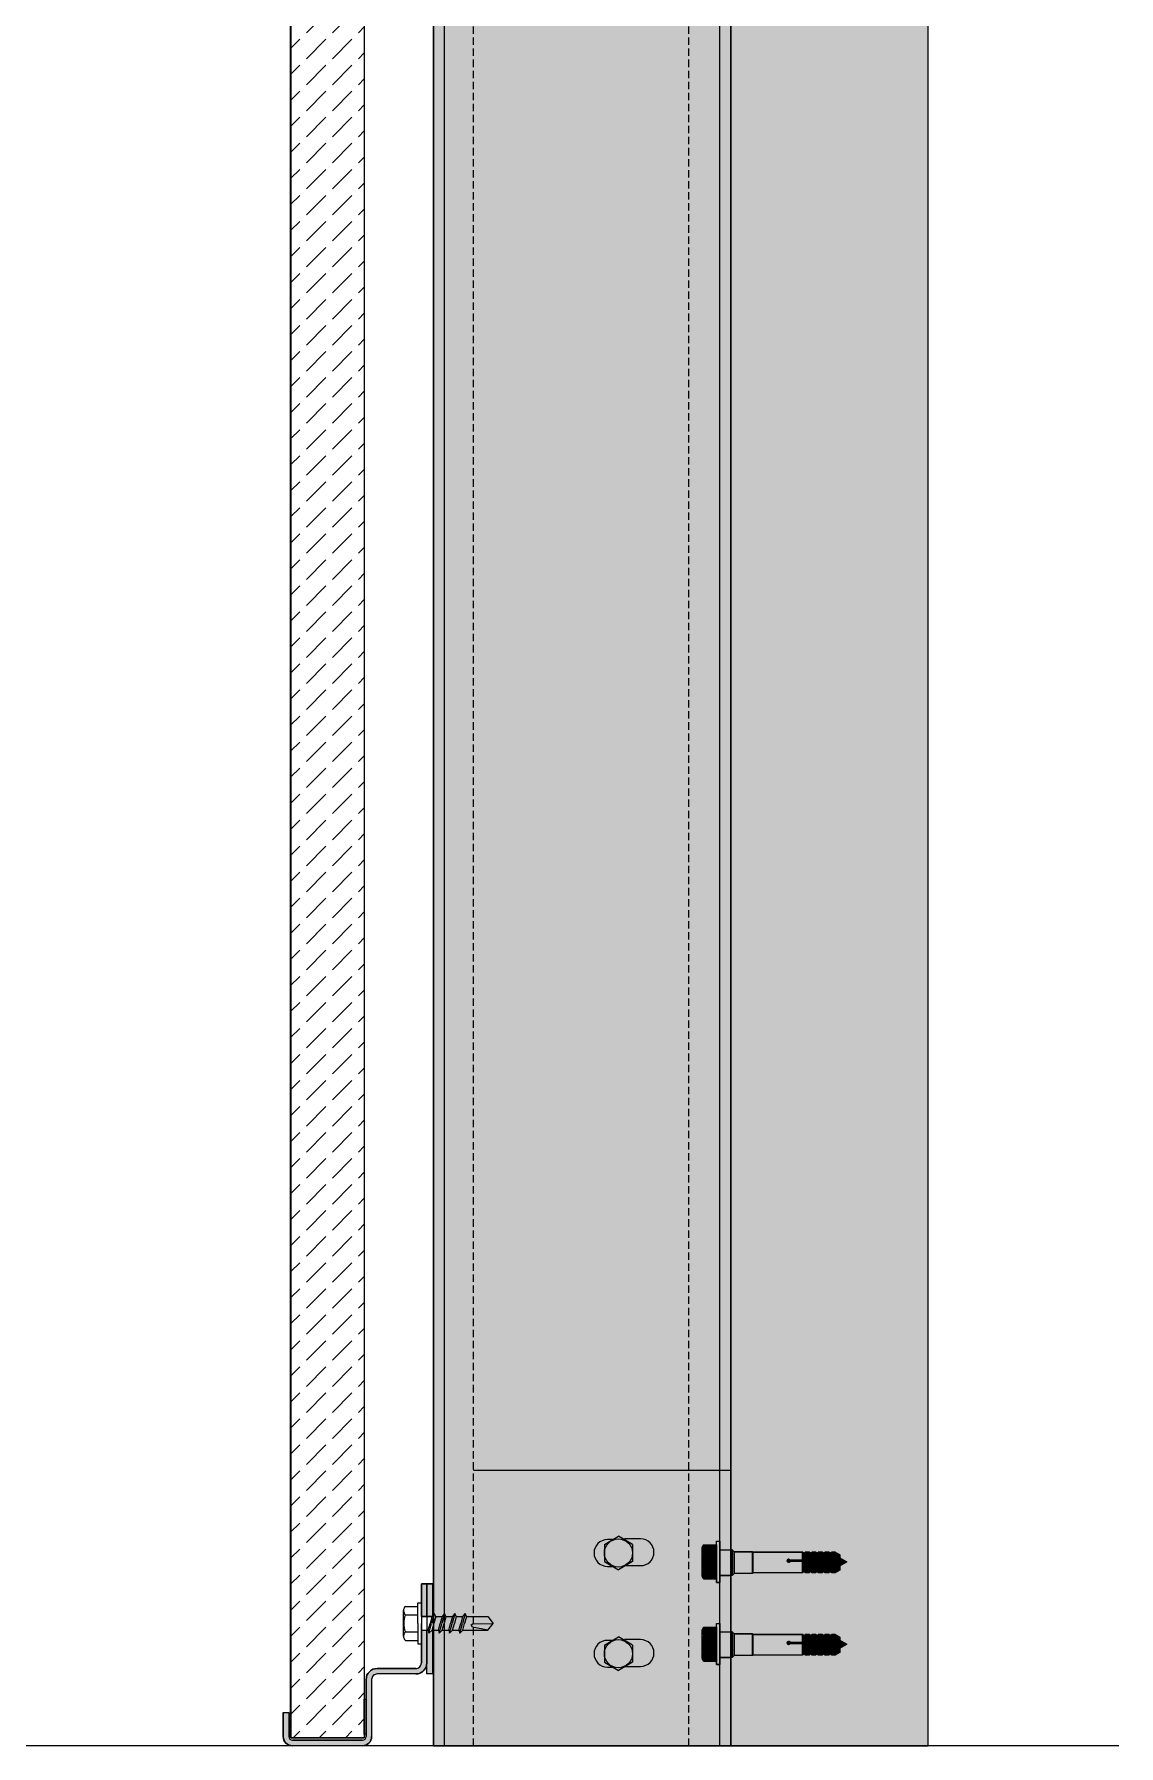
# Model space of a CAD drawing. Extents: x -106823 to -42801, y 48734 to 74234.
# Drawn here: x -78309 to -75363, y 54037 to 58686 of the extents above; entities that cross this region are included whole.
import ezdxf

# ---------------------------------------------------------------- set-up
doc = ezdxf.new("R2010")
doc.units = 0
doc.header["$MEASUREMENT"] = 0
doc.linetypes.add('Hidden Line', pattern=[30, 20, -10])
for name, color, linetype, lineweight, true_color in [('2D - Ogólne_Pen_No__2', 7, 'Continuous', 15, 0x7f7f7f), ('2D - Ogólne_Pen_No__82', 7, 'Continuous', 20, 0xaaaaaa), ('2D Drafting - General_Pen_No__102', 7, 'Continuous', 13, 0xcccccc), ('2D Drafting - General_Pen_No__141', 7, 'Continuous', 0, 0xe8e8e8), ('2D Drafting - General_Pen_No__2', 7, 'Continuous', 15, 0x7f7f7f), ('2D Drafting - General_Pen_No__81', 7, 'Continuous', 20, 0x6a6a6a)]:
    doc.layers.add(name, color=color, linetype=linetype, lineweight=lineweight, true_color=true_color)
doc.layers.add('2D Drafting - General_Pen_No__121', color=255, linetype='Continuous', lineweight=0)

msp = doc.modelspace()

# ---------------------------------------------------------------- hatches: boundary and pattern name
at = {"layer": '2D Drafting - General_Pen_No__102', "linetype": 'Continuous'}
for points in [[(-77257.31, 54387.84), (-77257.31, 54476.69), (-77242.31, 54476.69), (-77242.31, 54387.84)], [(-77242.31, 54387.84), (-77242.31, 54476.69), (-77227.31, 54476.69), (-77227.31, 54389.68), (-77228.78, 54387.84)], [(-77242.31, 54387.84), (-77242.31, 54476.69), (-77227.31, 54476.69), (-77227.31, 54389.68), (-77228.78, 54387.84)], [(-77607.31, 54036.69, -0.4142136), (-77632.31, 54061.69), (-77632.31, 54126.69), (-77617.31, 54126.69), (-77617.31, 54118.64), (-77617.39, 54118.64), (-77617.39, 54068.23), (-77617.31, 54068.23), (-77617.31, 54061.69, 0.4142136), (-77607.31, 54051.69), (-77417.31, 54051.69, 0.4142136), (-77407.31, 54061.69), (-77407.31, 54216.69, -0.4142136), (-77377.31, 54246.69), (-77272.31, 54246.69, 0.4142136), (-77257.31, 54261.69), (-77257.31, 54313.28), (-77257.31, 54350.56), (-77242.31, 54350.56), (-77242.31, 54261.69, -0.4142136), (-77272.31, 54231.69), (-77377.31, 54231.69, 0.4142136), (-77392.31, 54216.69), (-77392.31, 54061.69, -0.4142136), (-77417.31, 54036.69)], [(-77227.31, 54231.69), (-77242.31, 54231.69), (-77242.31, 54350.56), (-77238.77, 54350.56), (-77236.58, 54342.36), (-77228.38, 54350.56), (-77227.31, 54350.56)]]:
    msp.add_hatch(color=256, dxfattribs=at).paths.add_polyline_path(points, flags=0)
at = {"layer": '2D Drafting - General_Pen_No__121', "linetype": 'Continuous'}
for points in [[(-76455.9, 54559.07), (-76490.07, 54559.07, -0.4195601), (-76490.07, 54582.37), (-76455.9, 54582.37)], [(-76446.58, 54536.16), (-76446.58, 54480.24), (-76455.9, 54480.24), (-76455.9, 54536.16), (-76455.9, 54592.08), (-76446.58, 54592.08)], [(-76494.34, 54536.16, 0.092424), (-76490.07, 54513.25, 0.201281), (-76494.96, 54501.6), (-76494.96, 54570.72, 0.201281), (-76490.07, 54559.07, 0.092424)], [(-76455.9, 54513.25), (-76490.07, 54513.25, -0.092424), (-76494.34, 54536.16, -0.092424), (-76490.07, 54559.07), (-76455.9, 54559.07), (-76455.9, 54536.16)], [(-76446.58, 54499.48), (-76446.58, 54536.16), (-76446.58, 54569.16), (-76416.58, 54569.16), (-76416.58, 54533.23), (-76416.58, 54499.48)], [(-76416.58, 54499.48), (-76446.58, 54499.48), (-76446.58, 54536.16), (-76446.58, 54569.16), (-76416.58, 54569.16), (-76416.58, 54532.29)], [(-76416.58, 54499.58), (-76416.58, 54532.29), (-76416.58, 54556.64), (-76416.58, 54569.16), (-76413.06, 54569.16), (-76413.06, 54499.58)], [(-76413.06, 54499.58), (-76413.06, 54569.16), (-76412.89, 54569.16), (-76407.47, 54563.74), (-76407.47, 54504.99), (-76412.89, 54499.58)], [(-76407.47, 54504.9), (-76407.47, 54563.74), (-76357.73, 54563.74), (-76357.73, 54504.9)], [(-76357.73, 54504.9), (-76357.73, 54563.74), (-76356.49, 54562.5), (-76356.49, 54506.14)], [(-76356.49, 54506.14), (-76356.49, 54562.5), (-76222.07, 54562.5), (-76222.07, 54540.84), (-76255.38, 54540.84, 5.4750432), (-76255.38, 54537.88), (-76222.07, 54537.88), (-76222.07, 54506.14)], [(-76222.07, 54537.88), (-76255.38, 54537.88, -5.4750432), (-76255.38, 54540.84), (-76222.07, 54540.84)], [(-76214.63, 54559.54), (-76214.63, 54546.59), (-76222.07, 54540.84), (-76222.07, 54562.5), (-76218.33, 54559.54)], [(-76222.07, 54540.84), (-76214.63, 54546.59), (-76214.63, 54543.63), (-76222.07, 54537.88)], [(-76214.63, 54509.1), (-76218.33, 54509.1), (-76222.07, 54506.14), (-76222.07, 54537.88), (-76214.63, 54543.63)], [(-76204.27, 54562.5), (-76204.27, 54546.59), (-76214.63, 54546.59), (-76214.63, 54562.5)], [(-76214.63, 54546.59), (-76204.27, 54546.59), (-76204.27, 54543.63), (-76214.63, 54543.63)], [(-76214.63, 54506.14), (-76214.63, 54543.63), (-76204.27, 54543.63), (-76204.27, 54506.14)], [(-76196.83, 54559.54), (-76196.83, 54540.84), (-76204.27, 54546.59), (-76204.27, 54562.5), (-76200.53, 54559.54)], [(-76196.83, 54537.88), (-76204.27, 54543.63), (-76204.27, 54546.59), (-76196.83, 54540.84)], [(-76196.83, 54509.1), (-76200.53, 54509.1), (-76204.27, 54506.14), (-76204.27, 54543.63), (-76196.83, 54537.88)], [(-76186.47, 54562.5), (-76186.47, 54540.84), (-76196.83, 54540.84), (-76196.83, 54562.5)], [(-76196.83, 54540.84), (-76186.47, 54540.84), (-76186.47, 54537.88), (-76196.83, 54537.88)], [(-76196.83, 54506.14), (-76196.83, 54537.88), (-76186.47, 54537.88), (-76186.47, 54506.14)], [(-76186.47, 54540.84), (-76186.47, 54562.5), (-76182.73, 54559.54), (-76179.03, 54559.54), (-76179.03, 54546.59)], [(-76179.03, 54543.63), (-76186.47, 54537.88), (-76186.47, 54540.84), (-76179.03, 54546.59)], [(-76179.03, 54509.1), (-76182.73, 54509.1), (-76186.47, 54506.14), (-76186.47, 54537.88), (-76179.03, 54543.63)], [(-76168.68, 54562.5), (-76168.68, 54546.59), (-76179.03, 54546.59), (-76179.03, 54562.5)], [(-76168.68, 54543.63), (-76179.03, 54543.63), (-76179.03, 54546.59), (-76168.68, 54546.59)], [(-76168.68, 54506.14), (-76179.03, 54506.14), (-76179.03, 54543.63), (-76168.68, 54543.63)], [(-76161.24, 54559.54), (-76161.24, 54540.84), (-76168.68, 54546.59), (-76168.68, 54562.5), (-76164.94, 54559.54)], [(-76161.24, 54537.88), (-76168.68, 54543.63), (-76168.68, 54546.59), (-76161.24, 54540.84)], [(-76161.24, 54509.1), (-76164.94, 54509.1), (-76168.68, 54506.14), (-76168.68, 54543.63), (-76161.24, 54537.88)], [(-76150.88, 54562.5), (-76150.88, 54540.84), (-76161.24, 54540.84), (-76161.24, 54562.5)], [(-76161.24, 54540.84), (-76150.88, 54540.84), (-76150.88, 54537.88), (-76161.24, 54537.88)], [(-76150.88, 54506.14), (-76161.24, 54506.14), (-76161.24, 54537.88), (-76150.88, 54537.88)], [(-76143.44, 54559.54), (-76143.44, 54546.59), (-76150.88, 54540.84), (-76150.88, 54562.5), (-76147.14, 54559.54)], [(-76150.88, 54540.84), (-76143.44, 54546.59), (-76143.44, 54543.63), (-76150.88, 54537.88)], [(-76143.44, 54509.1), (-76147.14, 54509.1), (-76150.88, 54506.14), (-76150.88, 54537.88), (-76143.44, 54543.63)], [(-76143.44, 54546.59), (-76143.44, 54562.5), (-76133.09, 54562.5), (-76133.09, 54546.59)], [(-76143.44, 54546.59), (-76133.09, 54546.59), (-76133.09, 54543.63), (-76143.44, 54543.63)], [(-76143.44, 54506.14), (-76143.44, 54543.63), (-76133.09, 54543.63), (-76133.09, 54506.14)], [(-76120.7, 54539.44), (-76133.09, 54546.59), (-76133.09, 54562.5), (-76120.7, 54555.35)], [(-76120.7, 54536.48), (-76133.09, 54543.63), (-76133.09, 54546.59), (-76120.7, 54539.44)], [(-76120.7, 54513.29), (-76133.09, 54506.14), (-76133.09, 54543.63), (-76120.7, 54536.48)], [(-76101.98, 54536.06), (-76120.7, 54525.25), (-76120.7, 54546.88)], [(-76455.9, 54489.95), (-76490.07, 54489.95, -0.4195601), (-76490.07, 54513.25), (-76455.9, 54513.25)], [(-76455.9, 54335.85), (-76490.07, 54335.85, -0.4195601), (-76490.07, 54359.15), (-76455.9, 54359.15)], [(-76494.34, 54312.94, 0.092424), (-76490.07, 54290.03, 0.201281), (-76494.96, 54278.38), (-76494.96, 54347.5, 0.201281), (-76490.07, 54335.85, 0.092424)], [(-76446.58, 54312.94), (-76446.58, 54257.02), (-76455.9, 54257.02), (-76455.9, 54312.94), (-76455.9, 54368.86), (-76446.58, 54368.86)], [(-76455.9, 54290.03), (-76490.07, 54290.03, -0.092424), (-76494.34, 54312.94, -0.092424), (-76490.07, 54335.85), (-76455.9, 54335.85), (-76455.9, 54312.94)], [(-76446.58, 54276.27), (-76446.58, 54312.94), (-76446.58, 54345.94), (-76416.58, 54345.94), (-76416.58, 54310.02), (-76416.58, 54276.27)], [(-76416.58, 54276.27), (-76446.58, 54276.27), (-76446.58, 54312.94), (-76446.58, 54345.94), (-76416.58, 54345.94), (-76416.58, 54309.07)], [(-76416.58, 54276.36), (-76416.58, 54309.07), (-76416.58, 54333.42), (-76416.58, 54345.94), (-76413.06, 54345.94), (-76413.06, 54276.36)], [(-76413.06, 54276.36), (-76413.06, 54345.94), (-76412.89, 54345.94), (-76407.47, 54340.52), (-76407.47, 54281.78), (-76412.89, 54276.36)], [(-76407.47, 54281.68), (-76407.47, 54340.52), (-76357.73, 54340.52), (-76357.73, 54281.68)], [(-76357.73, 54281.68), (-76357.73, 54340.52), (-76356.49, 54339.28), (-76356.49, 54282.93)], [(-76356.49, 54282.93), (-76356.49, 54339.28), (-76222.07, 54339.28), (-76222.07, 54317.62), (-76255.38, 54317.62, 5.4750432), (-76255.38, 54314.66), (-76222.07, 54314.66), (-76222.07, 54282.93)], [(-76222.07, 54314.66), (-76255.38, 54314.66, -5.4750432), (-76255.38, 54317.62), (-76222.07, 54317.62)], [(-76214.63, 54336.32), (-76214.63, 54323.37), (-76222.07, 54317.62), (-76222.07, 54339.28), (-76218.33, 54336.32)], [(-76222.07, 54317.62), (-76214.63, 54323.37), (-76214.63, 54320.41), (-76222.07, 54314.66)], [(-76214.63, 54285.88), (-76218.33, 54285.88), (-76222.07, 54282.93), (-76222.07, 54314.66), (-76214.63, 54320.41)], [(-76204.27, 54339.28), (-76204.27, 54323.37), (-76214.63, 54323.37), (-76214.63, 54339.28)], [(-76214.63, 54323.37), (-76204.27, 54323.37), (-76204.27, 54320.41), (-76214.63, 54320.41)], [(-76214.63, 54282.93), (-76214.63, 54320.41), (-76204.27, 54320.41), (-76204.27, 54282.93)], [(-76196.83, 54336.32), (-76196.83, 54317.62), (-76204.27, 54323.37), (-76204.27, 54339.28), (-76200.53, 54336.32)], [(-76196.83, 54314.66), (-76204.27, 54320.41), (-76204.27, 54323.37), (-76196.83, 54317.62)], [(-76196.83, 54285.88), (-76200.53, 54285.88), (-76204.27, 54282.93), (-76204.27, 54320.41), (-76196.83, 54314.66)], [(-76186.47, 54339.28), (-76186.47, 54317.62), (-76196.83, 54317.62), (-76196.83, 54339.28)], [(-76196.83, 54317.62), (-76186.47, 54317.62), (-76186.47, 54314.66), (-76196.83, 54314.66)], [(-76196.83, 54282.93), (-76196.83, 54314.66), (-76186.47, 54314.66), (-76186.47, 54282.93)], [(-76186.47, 54317.62), (-76186.47, 54339.28), (-76182.73, 54336.32), (-76179.03, 54336.32), (-76179.03, 54323.37)], [(-76179.03, 54320.41), (-76186.47, 54314.66), (-76186.47, 54317.62), (-76179.03, 54323.37)], [(-76179.03, 54285.88), (-76182.73, 54285.88), (-76186.47, 54282.93), (-76186.47, 54314.66), (-76179.03, 54320.41)], [(-76168.68, 54339.28), (-76168.68, 54323.37), (-76179.03, 54323.37), (-76179.03, 54339.28)], [(-76168.68, 54320.41), (-76179.03, 54320.41), (-76179.03, 54323.37), (-76168.68, 54323.37)], [(-76168.68, 54282.93), (-76179.03, 54282.93), (-76179.03, 54320.41), (-76168.68, 54320.41)], [(-76161.24, 54336.32), (-76161.24, 54317.62), (-76168.68, 54323.37), (-76168.68, 54339.28), (-76164.94, 54336.32)], [(-76161.24, 54314.66), (-76168.68, 54320.41), (-76168.68, 54323.37), (-76161.24, 54317.62)], [(-76161.24, 54285.88), (-76164.94, 54285.88), (-76168.68, 54282.93), (-76168.68, 54320.41), (-76161.24, 54314.66)], [(-76150.88, 54339.28), (-76150.88, 54317.62), (-76161.24, 54317.62), (-76161.24, 54339.28)], [(-76161.24, 54317.62), (-76150.88, 54317.62), (-76150.88, 54314.66), (-76161.24, 54314.66)], [(-76150.88, 54282.93), (-76161.24, 54282.93), (-76161.24, 54314.66), (-76150.88, 54314.66)], [(-76143.44, 54336.32), (-76143.44, 54323.37), (-76150.88, 54317.62), (-76150.88, 54339.28), (-76147.14, 54336.32)], [(-76150.88, 54317.62), (-76143.44, 54323.37), (-76143.44, 54320.41), (-76150.88, 54314.66)], [(-76143.44, 54285.88), (-76147.14, 54285.88), (-76150.88, 54282.93), (-76150.88, 54314.66), (-76143.44, 54320.41)], [(-76143.44, 54323.37), (-76143.44, 54339.28), (-76133.09, 54339.28), (-76133.09, 54323.37)], [(-76143.44, 54323.37), (-76133.09, 54323.37), (-76133.09, 54320.41), (-76143.44, 54320.41)], [(-76143.44, 54282.93), (-76143.44, 54320.41), (-76133.09, 54320.41), (-76133.09, 54282.93)], [(-76120.7, 54316.22), (-76133.09, 54323.37), (-76133.09, 54339.28), (-76120.7, 54332.13)], [(-76120.7, 54313.26), (-76133.09, 54320.41), (-76133.09, 54323.37), (-76120.7, 54316.22)], [(-76120.7, 54290.07), (-76133.09, 54282.93), (-76133.09, 54320.41), (-76120.7, 54313.26)], [(-76101.98, 54312.85), (-76120.7, 54302.03), (-76120.7, 54323.66)], [(-76455.9, 54266.73), (-76490.07, 54266.73, -0.4195601), (-76490.07, 54290.03), (-76455.9, 54290.03)]]:
    msp.add_hatch(color=256, dxfattribs=at).paths.add_polyline_path(points, flags=0)
at = {"layer": '2D Drafting - General_Pen_No__141', "linetype": 'Continuous'}
msp.add_hatch(color=256, dxfattribs=at).paths.add_polyline_path([(-77224.19, 54036.69), (-76416.58, 54036.69), (-76416.58, 67472.76), (-77224.19, 67472.76)], flags=0)
at = {"layer": '2D Drafting - General_Pen_No__81', "linetype": 'Continuous'}
h = msp.add_hatch(dxfattribs=at)
h.set_pattern_fill('Solid___Dashed', color=256, style=0, pattern_type=2)
h.set_pattern_definition([(45, (0, 0), (-70.71068, 70.71068), []), (45, (-35.36, 35.36), (-70.71068, 70.71068), [75, -25])])
h.paths.add_polyline_path([(-76416.58, 67472.76), (-76416.58, 54036.69), (-75880.8, 54036.69), (-75880.8, 65989.22), (-75880.8, 67472.76)], flags=0)
h = msp.add_hatch(dxfattribs=at)
h.set_pattern_fill('Beton', color=256, style=0, pattern_type=2)
h.set_pattern_definition([(45, (0, 0), (-70.71068, 70.71068), [75, -25]), (45, (7e-15, 70.71), (-70.71068, 70.71068), [75, -25])])
h.paths.add_polyline_path([(-77612.31, 60045.24), (-77412.31, 60045.24), (-77412.31, 54058.14), (-77612.31, 54058.14)], flags=0)
msp.add_hatch(color=256, dxfattribs=at).paths.add_polyline_path([(-77412.22, 54163.66), (-77407.31, 54163.66), (-77407.31, 54068.23), (-77412.22, 54068.23)], flags=0)

# ---------------------------------------------------------------- linework, layer by layer
at = {"layer": '2D - Ogólne_Pen_No__2', "linetype": 'Continuous'}
for p, q in [((-76412.89, 54569.16), (-76416.58, 54569.16)), ((-76416.58, 54499.58), (-76416.58, 54533.33)), ((-76407.47, 54563.74), (-76412.89, 54569.16)), ((-76357.73, 54563.74), (-76407.47, 54563.74)), ((-76407.47, 54563.74), (-76407.47, 54504.9)), ((-76356.49, 54562.5), (-76357.73, 54563.74)), ((-76357.73, 54563.74), (-76357.73, 54504.9)), ((-76222.07, 54562.5), (-76356.49, 54562.5)), ((-76356.49, 54506.14), (-76356.49, 54562.5)), ((-76222.07, 54540.84), (-76255.38, 54540.84)), ((-76222.07, 54537.88), (-76255.38, 54537.88)), ((-76218.33, 54559.54), (-76222.07, 54562.5)), ((-76222.07, 54562.5), (-76222.07, 54506.14)), ((-76214.63, 54546.59), (-76222.07, 54540.84)), ((-76214.63, 54543.63), (-76222.07, 54537.88)), ((-76214.63, 54559.54), (-76218.33, 54559.54)), ((-76214.63, 54562.5), (-76214.63, 54559.54)), ((-76204.27, 54562.5), (-76214.63, 54562.5)), ((-76214.63, 54562.5), (-76214.63, 54506.14)), ((-76204.27, 54546.59), (-76214.63, 54546.59)), ((-76204.27, 54543.63), (-76214.63, 54543.63)), ((-76200.53, 54559.54), (-76204.27, 54562.5)), ((-76204.27, 54562.5), (-76204.27, 54506.14)), ((-76196.83, 54540.84), (-76204.27, 54546.59)), ((-76196.83, 54537.88), (-76204.27, 54543.63)), ((-76196.83, 54559.54), (-76200.53, 54559.54)), ((-76196.83, 54562.5), (-76196.83, 54559.54)), ((-76186.47, 54562.5), (-76196.83, 54562.5)), ((-76196.83, 54562.5), (-76196.83, 54506.14)), ((-76186.47, 54540.84), (-76196.83, 54540.84)), ((-76186.47, 54537.88), (-76196.83, 54537.88)), ((-76182.73, 54559.54), (-76186.47, 54562.5)), ((-76186.47, 54562.5), (-76186.47, 54506.14)), ((-76179.03, 54546.59), (-76186.47, 54540.84)), ((-76179.03, 54543.63), (-76186.47, 54537.88)), ((-76179.03, 54559.54), (-76182.73, 54559.54)), ((-76179.03, 54562.5), (-76179.03, 54559.54)), ((-76168.68, 54562.5), (-76179.03, 54562.5)), ((-76179.03, 54562.5), (-76179.03, 54506.14)), ((-76168.68, 54546.59), (-76179.03, 54546.59)), ((-76168.68, 54543.63), (-76179.03, 54543.63)), ((-76164.94, 54559.54), (-76168.68, 54562.5)), ((-76168.68, 54562.5), (-76168.68, 54506.14)), ((-76161.24, 54540.84), (-76168.68, 54546.59)), ((-76161.24, 54537.88), (-76168.68, 54543.63)), ((-76161.24, 54559.54), (-76164.94, 54559.54)), ((-76161.24, 54562.5), (-76161.24, 54559.54)), ((-76150.88, 54562.5), (-76161.24, 54562.5)), ((-76161.24, 54562.5), (-76161.24, 54506.14)), ((-76150.88, 54540.84), (-76161.24, 54540.84)), ((-76150.88, 54537.88), (-76161.24, 54537.88)), ((-76147.14, 54559.54), (-76150.88, 54562.5)), ((-76150.88, 54562.5), (-76150.88, 54506.14)), ((-76143.44, 54546.59), (-76150.88, 54540.84)), ((-76143.44, 54543.63), (-76150.88, 54537.88)), ((-76143.44, 54559.54), (-76147.14, 54559.54)), ((-76143.44, 54562.5), (-76143.44, 54506.14)), ((-76133.09, 54562.5), (-76143.44, 54562.5)), ((-76133.09, 54546.59), (-76143.44, 54546.59)), ((-76133.09, 54543.63), (-76143.44, 54543.63)), ((-76120.7, 54555.35), (-76133.09, 54562.5)), ((-76133.09, 54562.5), (-76133.09, 54506.14)), ((-76120.7, 54539.44), (-76133.09, 54546.59)), ((-76120.7, 54536.48), (-76133.09, 54543.63)), ((-76120.7, 54555.35), (-76120.7, 54513.29)), ((-76120.7, 54546.88), (-76101.98, 54536.06)), ((-76120.7, 54525.25), (-76101.98, 54536.06)), ((-76412.89, 54499.58), (-76416.58, 54499.58)), ((-76412.89, 54499.48), (-76416.58, 54499.48)), ((-76407.47, 54504.99), (-76412.89, 54499.58)), ((-76407.47, 54504.9), (-76412.89, 54499.48)), ((-76357.73, 54504.9), (-76407.47, 54504.9)), ((-76356.49, 54506.14), (-76357.73, 54504.9)), ((-76222.07, 54506.14), (-76356.49, 54506.14)), ((-76218.33, 54509.1), (-76222.07, 54506.14)), ((-76214.63, 54509.1), (-76218.33, 54509.1)), ((-76214.63, 54506.14), (-76214.63, 54509.1)), ((-76204.27, 54506.14), (-76214.63, 54506.14)), ((-76200.53, 54509.1), (-76204.27, 54506.14)), ((-76196.83, 54509.1), (-76200.53, 54509.1)), ((-76196.83, 54506.14), (-76196.83, 54509.1)), ((-76186.47, 54506.14), (-76196.83, 54506.14)), ((-76182.73, 54509.1), (-76186.47, 54506.14)), ((-76179.03, 54509.1), (-76182.73, 54509.1)), ((-76179.03, 54506.14), (-76179.03, 54509.1)), ((-76168.68, 54506.14), (-76179.03, 54506.14)), ((-76164.94, 54509.1), (-76168.68, 54506.14)), ((-76161.24, 54509.1), (-76164.94, 54509.1)), ((-76161.24, 54506.14), (-76161.24, 54509.1)), ((-76150.88, 54506.14), (-76161.24, 54506.14)), ((-76147.14, 54509.1), (-76150.88, 54506.14)), ((-76143.44, 54509.1), (-76147.14, 54509.1)), ((-76133.09, 54506.14), (-76143.44, 54506.14)), ((-76120.7, 54513.29), (-76133.09, 54506.14)), ((-76412.89, 54345.94), (-76416.58, 54345.94)), ((-76416.58, 54276.36), (-76416.58, 54310.11)), ((-76407.47, 54340.52), (-76412.89, 54345.94)), ((-76357.73, 54340.52), (-76407.47, 54340.52)), ((-76407.47, 54340.52), (-76407.47, 54281.68)), ((-76356.49, 54339.28), (-76357.73, 54340.52)), ((-76357.73, 54340.52), (-76357.73, 54281.68)), ((-76222.07, 54339.28), (-76356.49, 54339.28)), ((-76356.49, 54282.93), (-76356.49, 54339.28)), ((-76222.07, 54317.62), (-76255.38, 54317.62)), ((-76222.07, 54314.66), (-76255.38, 54314.66)), ((-76218.33, 54336.32), (-76222.07, 54339.28)), ((-76222.07, 54339.28), (-76222.07, 54282.93)), ((-76214.63, 54323.37), (-76222.07, 54317.62)), ((-76214.63, 54320.41), (-76222.07, 54314.66)), ((-76214.63, 54336.32), (-76218.33, 54336.32)), ((-76214.63, 54339.28), (-76214.63, 54336.32)), ((-76204.27, 54339.28), (-76214.63, 54339.28)), ((-76214.63, 54339.28), (-76214.63, 54282.93)), ((-76204.27, 54323.37), (-76214.63, 54323.37)), ((-76204.27, 54320.41), (-76214.63, 54320.41)), ((-76200.53, 54336.32), (-76204.27, 54339.28)), ((-76204.27, 54339.28), (-76204.27, 54282.93)), ((-76196.83, 54317.62), (-76204.27, 54323.37)), ((-76196.83, 54314.66), (-76204.27, 54320.41)), ((-76196.83, 54336.32), (-76200.53, 54336.32)), ((-76196.83, 54339.28), (-76196.83, 54336.32)), ((-76186.47, 54339.28), (-76196.83, 54339.28)), ((-76196.83, 54339.28), (-76196.83, 54282.93)), ((-76186.47, 54317.62), (-76196.83, 54317.62)), ((-76186.47, 54314.66), (-76196.83, 54314.66)), ((-76182.73, 54336.32), (-76186.47, 54339.28)), ((-76186.47, 54339.28), (-76186.47, 54282.93)), ((-76179.03, 54323.37), (-76186.47, 54317.62)), ((-76179.03, 54320.41), (-76186.47, 54314.66)), ((-76179.03, 54336.32), (-76182.73, 54336.32)), ((-76179.03, 54339.28), (-76179.03, 54336.32)), ((-76168.68, 54339.28), (-76179.03, 54339.28)), ((-76179.03, 54339.28), (-76179.03, 54282.93)), ((-76168.68, 54323.37), (-76179.03, 54323.37)), ((-76168.68, 54320.41), (-76179.03, 54320.41)), ((-76164.94, 54336.32), (-76168.68, 54339.28)), ((-76168.68, 54339.28), (-76168.68, 54282.93)), ((-76161.24, 54317.62), (-76168.68, 54323.37)), ((-76161.24, 54314.66), (-76168.68, 54320.41)), ((-76161.24, 54336.32), (-76164.94, 54336.32)), ((-76161.24, 54339.28), (-76161.24, 54336.32)), ((-76150.88, 54339.28), (-76161.24, 54339.28)), ((-76161.24, 54339.28), (-76161.24, 54282.93)), ((-76150.88, 54317.62), (-76161.24, 54317.62)), ((-76150.88, 54314.66), (-76161.24, 54314.66)), ((-76147.14, 54336.32), (-76150.88, 54339.28)), ((-76150.88, 54339.28), (-76150.88, 54282.93)), ((-76143.44, 54323.37), (-76150.88, 54317.62)), ((-76143.44, 54320.41), (-76150.88, 54314.66)), ((-76143.44, 54336.32), (-76147.14, 54336.32)), ((-76143.44, 54339.28), (-76143.44, 54282.93)), ((-76133.09, 54339.28), (-76143.44, 54339.28)), ((-76133.09, 54323.37), (-76143.44, 54323.37)), ((-76133.09, 54320.41), (-76143.44, 54320.41)), ((-76120.7, 54332.13), (-76133.09, 54339.28)), ((-76133.09, 54339.28), (-76133.09, 54282.93)), ((-76120.7, 54316.22), (-76133.09, 54323.37)), ((-76120.7, 54313.26), (-76133.09, 54320.41)), ((-76120.7, 54332.13), (-76120.7, 54290.07)), ((-76120.7, 54323.66), (-76101.98, 54312.85)), ((-76120.7, 54302.03), (-76101.98, 54312.85)), ((-76412.89, 54276.36), (-76416.58, 54276.36)), ((-76412.89, 54276.27), (-76416.58, 54276.27)), ((-76407.47, 54281.78), (-76412.89, 54276.36)), ((-76407.47, 54281.68), (-76412.89, 54276.27)), ((-76357.73, 54281.68), (-76407.47, 54281.68)), ((-76356.49, 54282.93), (-76357.73, 54281.68)), ((-76222.07, 54282.93), (-76356.49, 54282.93)), ((-76218.33, 54285.88), (-76222.07, 54282.93)), ((-76214.63, 54285.88), (-76218.33, 54285.88)), ((-76214.63, 54282.93), (-76214.63, 54285.88)), ((-76204.27, 54282.93), (-76214.63, 54282.93)), ((-76200.53, 54285.88), (-76204.27, 54282.93)), ((-76196.83, 54285.88), (-76200.53, 54285.88)), ((-76196.83, 54282.93), (-76196.83, 54285.88)), ((-76186.47, 54282.93), (-76196.83, 54282.93)), ((-76182.73, 54285.88), (-76186.47, 54282.93)), ((-76179.03, 54285.88), (-76182.73, 54285.88)), ((-76179.03, 54282.93), (-76179.03, 54285.88)), ((-76168.68, 54282.93), (-76179.03, 54282.93)), ((-76164.94, 54285.88), (-76168.68, 54282.93)), ((-76161.24, 54285.88), (-76164.94, 54285.88)), ((-76161.24, 54282.93), (-76161.24, 54285.88)), ((-76150.88, 54282.93), (-76161.24, 54282.93)), ((-76147.14, 54285.88), (-76150.88, 54282.93)), ((-76143.44, 54285.88), (-76147.14, 54285.88)), ((-76133.09, 54282.93), (-76143.44, 54282.93)), ((-76120.7, 54290.07), (-76133.09, 54282.93))]:
    msp.add_line(p, q, dxfattribs=at)
at = {"layer": '2D - Ogólne_Pen_No__82', "linetype": 'Continuous'}
for centre in [(-76259.29, 54539.36), (-76259.29, 54316.14)]:
    msp.add_arc(centre, 4.18, 20.70161, 339.29839, dxfattribs=at)
at = {"layer": '2D Drafting - General_Pen_No__2', "linetype": 'Continuous'}
for p, q in [((-77224.19, 54036.69), (-77224.19, 67472.76)), ((-77194.19, 54036.69), (-77194.19, 67472.76)), ((-76446.58, 54036.69), (-76446.58, 67472.76)), ((-76416.58, 54036.69), (-76416.58, 67472.76)), ((-75880.8, 54036.69), (-75880.8, 67472.76)), ((-77612.22, 60045.24), (-77612.22, 54058.14)), ((-77412.22, 60045.24), (-77412.22, 54058.14)), ((-76416.58, 54784.55), (-77115.86, 54784.55)), ((-76760.23, 54583.36), (-76722.07, 54606.36)), ((-76760.23, 54583.36), (-76760.23, 54537.36)), ((-76738.17, 54596.65), (-76751.92, 54596.65)), ((-76683.9, 54583.36), (-76722.07, 54606.36)), ((-76661.75, 54598.53), (-76705.96, 54598.53)), ((-76683.9, 54583.36), (-76683.9, 54537.36)), ((-76490.07, 54582.37), (-76455.9, 54582.37)), ((-76455.9, 54536.16), (-76455.9, 54592.08)), ((-76455.9, 54592.08), (-76446.58, 54592.08)), ((-76446.58, 54592.08), (-76446.58, 54536.16)), ((-76760.23, 54537.36), (-76722.07, 54514.36)), ((-76683.9, 54537.36), (-76722.07, 54514.36)), ((-76494.96, 54501.6), (-76494.96, 54570.72)), ((-76490.07, 54559.07), (-76455.9, 54559.07)), ((-76455.9, 54536.16), (-76455.9, 54480.24)), ((-76446.58, 54569.16), (-76416.58, 54569.16)), ((-76446.58, 54480.24), (-76446.58, 54536.16)), ((-76751.92, 54524.07), (-76738.17, 54524.07)), ((-76705.96, 54525.94), (-76661.75, 54525.94)), ((-76490.07, 54513.25), (-76455.9, 54513.25)), ((-76490.07, 54489.95), (-76455.9, 54489.95)), ((-76446.58, 54499.48), (-76416.58, 54499.48)), ((-77257.31, 54476.69), (-77257.31, 54261.69)), ((-77242.31, 54476.69), (-77257.31, 54476.69)), ((-77227.31, 54476.69), (-77242.31, 54476.69)), ((-77242.31, 54476.69), (-77242.31, 54261.69)), ((-76455.9, 54480.24), (-76446.58, 54480.24)), ((-77305.69, 54334.63), (-77305.69, 54403.75)), ((-77300.8, 54415.4), (-77266.63, 54415.4)), ((-77266.63, 54369.19), (-77266.63, 54425.11)), ((-77266.63, 54425.11), (-77257.31, 54425.11)), ((-77257.31, 54425.11), (-77257.31, 54369.19)), ((-77222.19, 54396.03), (-77229.38, 54369.19)), ((-77222.19, 54396.03), (-77228.78, 54387.83)), ((-77218.39, 54387.83), (-77222.19, 54396.03)), ((-77194.35, 54396.03), (-77201.54, 54369.19)), ((-77194.35, 54396.03), (-77200.94, 54387.83)), ((-77190.55, 54387.83), (-77194.35, 54396.03)), ((-77166.51, 54396.03), (-77173.7, 54369.19)), ((-77166.51, 54396.03), (-77173.1, 54387.83)), ((-77162.7, 54387.83), (-77166.51, 54396.03)), ((-77138.67, 54396.03), (-77145.86, 54369.19)), ((-77138.67, 54396.03), (-77145.26, 54387.83)), ((-77134.86, 54387.83), (-77138.67, 54396.03)), ((-77300.8, 54392.1), (-77266.63, 54392.1)), ((-77266.63, 54369.19), (-77266.63, 54313.27)), ((-77257.31, 54387.83), (-77228.78, 54387.83)), ((-77257.31, 54313.27), (-77257.31, 54369.19)), ((-77257.31, 54350.55), (-77238.77, 54350.55)), ((-77238.77, 54350.55), (-77233.78, 54369.19)), ((-77238.77, 54350.55), (-77236.58, 54342.35)), ((-77236.58, 54342.35), (-77229.38, 54369.19)), ((-77236.58, 54342.35), (-77228.38, 54350.55)), ((-77228.78, 54387.83), (-77233.78, 54369.19)), ((-77228.38, 54350.55), (-77223.38, 54369.19)), ((-77228.38, 54350.55), (-77210.93, 54350.55)), ((-77218.39, 54387.83), (-77223.38, 54369.19)), ((-77218.39, 54387.83), (-77200.94, 54387.83)), ((-77210.93, 54350.55), (-77205.94, 54369.19)), ((-77210.93, 54350.55), (-77208.73, 54342.35)), ((-77208.73, 54342.35), (-77201.54, 54369.19)), ((-77208.73, 54342.35), (-77200.53, 54350.55)), ((-77200.94, 54387.83), (-77205.94, 54369.19)), ((-77200.53, 54350.55), (-77195.54, 54369.19)), ((-77200.53, 54350.55), (-77183.09, 54350.55)), ((-77190.55, 54387.83), (-77195.54, 54369.19)), ((-77190.55, 54387.83), (-77173.1, 54387.83)), ((-77183.09, 54350.55), (-77178.1, 54369.19)), ((-77183.09, 54350.55), (-77180.89, 54342.35)), ((-77180.89, 54342.35), (-77173.7, 54369.19)), ((-77180.89, 54342.35), (-77172.69, 54350.55)), ((-77173.1, 54387.83), (-77178.1, 54369.19)), ((-77172.69, 54350.55), (-77167.7, 54369.19)), ((-77172.69, 54350.55), (-77155.25, 54350.55)), ((-77162.7, 54387.83), (-77167.7, 54369.19)), ((-77162.7, 54387.83), (-77145.26, 54387.83)), ((-77155.25, 54350.55), (-77150.26, 54369.19)), ((-77155.25, 54350.55), (-77153.05, 54342.35)), ((-77153.05, 54342.35), (-77145.86, 54369.19)), ((-77153.05, 54342.35), (-77144.85, 54350.55)), ((-77145.26, 54387.83), (-77150.26, 54369.19)), ((-77144.85, 54350.55), (-77139.86, 54369.19)), ((-77144.85, 54350.55), (-77076.35, 54350.55)), ((-77134.86, 54387.83), (-77139.86, 54369.19)), ((-77134.86, 54387.83), (-77076.35, 54387.83)), ((-77122.17, 54364.76), (-77117.32, 54367.45)), ((-77118.4, 54358.55), (-77122.17, 54364.76)), ((-77076.35, 54350.55), (-77118.4, 54358.55)), ((-77117.32, 54367.45), (-77062.37, 54369.19)), ((-77076.35, 54387.83), (-77062.37, 54369.19)), ((-77076.35, 54350.55), (-77062.37, 54369.19)), ((-76494.96, 54278.38), (-76494.96, 54347.5)), ((-76490.07, 54359.15), (-76455.9, 54359.15)), ((-76455.9, 54312.94), (-76455.9, 54368.86)), ((-76455.9, 54368.86), (-76446.58, 54368.86)), ((-76446.58, 54368.86), (-76446.58, 54312.94)), ((-77300.8, 54346.28), (-77266.63, 54346.28)), ((-77300.8, 54322.98), (-77266.63, 54322.98)), ((-77266.63, 54313.27), (-77257.31, 54313.27)), ((-76760.23, 54309.76), (-76722.07, 54332.76)), ((-76760.23, 54309.76), (-76760.23, 54263.76)), ((-76738.17, 54323.05), (-76751.92, 54323.05)), ((-76683.9, 54309.76), (-76722.07, 54332.76)), ((-76661.75, 54324.92), (-76705.96, 54324.92)), ((-76683.9, 54309.76), (-76683.9, 54263.76)), ((-76490.07, 54335.85), (-76455.9, 54335.85)), ((-76455.9, 54312.94), (-76455.9, 54257.02)), ((-76446.58, 54345.94), (-76416.58, 54345.94)), ((-76446.58, 54257.02), (-76446.58, 54312.94)), ((-76760.23, 54263.76), (-76722.07, 54240.76)), ((-76683.9, 54263.76), (-76722.07, 54240.76)), ((-76490.07, 54290.03), (-76455.9, 54290.03)), ((-76490.07, 54266.73), (-76455.9, 54266.73)), ((-76455.9, 54257.02), (-76446.58, 54257.02)), ((-76446.58, 54276.27), (-76416.58, 54276.27)), ((-77407.31, 54216.69), (-77407.31, 54061.69)), ((-77392.31, 54216.69), (-77392.31, 54061.69)), ((-77272.31, 54246.69), (-77377.31, 54246.69)), ((-77272.31, 54231.69), (-77377.31, 54231.69)), ((-76751.92, 54250.46), (-76738.17, 54250.46)), ((-76705.96, 54252.33), (-76661.75, 54252.33)), ((-77632.31, 54126.69), (-77632.31, 54061.69)), ((-77632.31, 54126.69), (-77617.31, 54126.69)), ((-77617.31, 54126.69), (-77617.31, 54061.69)), ((-75362.98, 54036.69), (-95413.06, 54036.69)), ((-77612.22, 54058.14), (-77412.22, 54058.14)), ((-77417.31, 54051.69), (-77607.31, 54051.69)), ((-77417.31, 54036.69), (-77607.31, 54036.69)), ((-77417.31, 54036.69), (-77607.31, 54036.69))]:
    msp.add_line(p, q, dxfattribs=at)
at = {"layer": '2D Drafting - General_Pen_No__2', "linetype": 'Hidden Line'}
for p, q in [((-77115.86, 54036.69), (-77115.86, 67472.76)), ((-76530.85, 54036.69), (-76530.85, 65324.55))]:
    msp.add_line(p, q, dxfattribs=at)
at = {"layer": '2D Drafting - General_Pen_No__2', "linetype": 'Continuous', "flags": 128}
for points in [[(-77224.19, 54036.69), (-76416.58, 54036.69), (-76416.58, 67472.76), (-77224.19, 67472.76)], [(-76416.58, 67472.76), (-76416.58, 54036.69), (-75880.8, 54036.69), (-75880.8, 65989.22), (-75880.8, 67472.76)], [(-77612.31, 60045.24), (-77412.31, 60045.24), (-77412.31, 54058.14), (-77612.31, 54058.14)], [(-76446.58, 54536.16), (-76446.58, 54480.24), (-76455.9, 54480.24), (-76455.9, 54536.16), (-76455.9, 54592.08), (-76446.58, 54592.08)], [(-76446.58, 54499.48), (-76446.58, 54536.16), (-76446.58, 54569.16), (-76416.58, 54569.16), (-76416.58, 54533.23), (-76416.58, 54499.48)], [(-76416.58, 54499.48), (-76446.58, 54499.48), (-76446.58, 54536.16), (-76446.58, 54569.16), (-76416.58, 54569.16), (-76416.58, 54532.29)], [(-76416.58, 54499.58), (-76416.58, 54532.29), (-76416.58, 54556.64), (-76416.58, 54569.16), (-76413.06, 54569.16), (-76413.06, 54499.58)], [(-76413.06, 54499.58), (-76413.06, 54569.16), (-76412.89, 54569.16), (-76407.47, 54563.74), (-76407.47, 54504.99), (-76412.89, 54499.58)], [(-76407.47, 54504.9), (-76407.47, 54563.74), (-76357.73, 54563.74), (-76357.73, 54504.9)], [(-76357.73, 54504.9), (-76357.73, 54563.74), (-76356.49, 54562.5), (-76356.49, 54506.14)], [(-76214.63, 54559.54), (-76214.63, 54546.59), (-76222.07, 54540.84), (-76222.07, 54562.5), (-76218.33, 54559.54)], [(-76222.07, 54540.84), (-76214.63, 54546.59), (-76214.63, 54543.63), (-76222.07, 54537.88)], [(-76214.63, 54509.1), (-76218.33, 54509.1), (-76222.07, 54506.14), (-76222.07, 54537.88), (-76214.63, 54543.63)], [(-76204.27, 54562.5), (-76204.27, 54546.59), (-76214.63, 54546.59), (-76214.63, 54562.5)], [(-76214.63, 54546.59), (-76204.27, 54546.59), (-76204.27, 54543.63), (-76214.63, 54543.63)], [(-76214.63, 54506.14), (-76214.63, 54543.63), (-76204.27, 54543.63), (-76204.27, 54506.14)], [(-76196.83, 54559.54), (-76196.83, 54540.84), (-76204.27, 54546.59), (-76204.27, 54562.5), (-76200.53, 54559.54)], [(-76196.83, 54537.88), (-76204.27, 54543.63), (-76204.27, 54546.59), (-76196.83, 54540.84)], [(-76196.83, 54509.1), (-76200.53, 54509.1), (-76204.27, 54506.14), (-76204.27, 54543.63), (-76196.83, 54537.88)], [(-76186.47, 54562.5), (-76186.47, 54540.84), (-76196.83, 54540.84), (-76196.83, 54562.5)], [(-76196.83, 54540.84), (-76186.47, 54540.84), (-76186.47, 54537.88), (-76196.83, 54537.88)], [(-76196.83, 54506.14), (-76196.83, 54537.88), (-76186.47, 54537.88), (-76186.47, 54506.14)], [(-76186.47, 54540.84), (-76186.47, 54562.5), (-76182.73, 54559.54), (-76179.03, 54559.54), (-76179.03, 54546.59)], [(-76179.03, 54543.63), (-76186.47, 54537.88), (-76186.47, 54540.84), (-76179.03, 54546.59)], [(-76179.03, 54509.1), (-76182.73, 54509.1), (-76186.47, 54506.14), (-76186.47, 54537.88), (-76179.03, 54543.63)], [(-76168.68, 54562.5), (-76168.68, 54546.59), (-76179.03, 54546.59), (-76179.03, 54562.5)], [(-76168.68, 54543.63), (-76179.03, 54543.63), (-76179.03, 54546.59), (-76168.68, 54546.59)], [(-76168.68, 54506.14), (-76179.03, 54506.14), (-76179.03, 54543.63), (-76168.68, 54543.63)], [(-76161.24, 54559.54), (-76161.24, 54540.84), (-76168.68, 54546.59), (-76168.68, 54562.5), (-76164.94, 54559.54)], [(-76161.24, 54537.88), (-76168.68, 54543.63), (-76168.68, 54546.59), (-76161.24, 54540.84)], [(-76161.24, 54509.1), (-76164.94, 54509.1), (-76168.68, 54506.14), (-76168.68, 54543.63), (-76161.24, 54537.88)], [(-76150.88, 54562.5), (-76150.88, 54540.84), (-76161.24, 54540.84), (-76161.24, 54562.5)], [(-76161.24, 54540.84), (-76150.88, 54540.84), (-76150.88, 54537.88), (-76161.24, 54537.88)], [(-76150.88, 54506.14), (-76161.24, 54506.14), (-76161.24, 54537.88), (-76150.88, 54537.88)], [(-76143.44, 54559.54), (-76143.44, 54546.59), (-76150.88, 54540.84), (-76150.88, 54562.5), (-76147.14, 54559.54)], [(-76150.88, 54540.84), (-76143.44, 54546.59), (-76143.44, 54543.63), (-76150.88, 54537.88)], [(-76143.44, 54509.1), (-76147.14, 54509.1), (-76150.88, 54506.14), (-76150.88, 54537.88), (-76143.44, 54543.63)], [(-76143.44, 54546.59), (-76143.44, 54562.5), (-76133.09, 54562.5), (-76133.09, 54546.59)], [(-76143.44, 54546.59), (-76133.09, 54546.59), (-76133.09, 54543.63), (-76143.44, 54543.63)], [(-76143.44, 54506.14), (-76143.44, 54543.63), (-76133.09, 54543.63), (-76133.09, 54506.14)], [(-76120.7, 54539.44), (-76133.09, 54546.59), (-76133.09, 54562.5), (-76120.7, 54555.35)], [(-76120.7, 54536.48), (-76133.09, 54543.63), (-76133.09, 54546.59), (-76120.7, 54539.44)], [(-76120.7, 54513.29), (-76133.09, 54506.14), (-76133.09, 54543.63), (-76120.7, 54536.48)], [(-76101.98, 54536.06), (-76120.7, 54525.25), (-76120.7, 54546.88)], [(-77257.31, 54387.84), (-77257.31, 54476.69), (-77242.31, 54476.69), (-77242.31, 54387.84)], [(-77242.31, 54387.84), (-77242.31, 54476.69), (-77227.31, 54476.69), (-77227.31, 54389.68), (-77228.78, 54387.84)], [(-77242.31, 54387.84), (-77242.31, 54476.69), (-77227.31, 54476.69), (-77227.31, 54389.68), (-77228.78, 54387.84)], [(-77227.31, 54231.69), (-77242.31, 54231.69), (-77242.31, 54350.56), (-77238.77, 54350.56), (-77236.58, 54342.36), (-77228.38, 54350.56), (-77227.31, 54350.56)], [(-76446.58, 54312.94), (-76446.58, 54257.02), (-76455.9, 54257.02), (-76455.9, 54312.94), (-76455.9, 54368.86), (-76446.58, 54368.86)], [(-76446.58, 54276.27), (-76446.58, 54312.94), (-76446.58, 54345.94), (-76416.58, 54345.94), (-76416.58, 54310.02), (-76416.58, 54276.27)], [(-76416.58, 54276.27), (-76446.58, 54276.27), (-76446.58, 54312.94), (-76446.58, 54345.94), (-76416.58, 54345.94), (-76416.58, 54309.07)], [(-76416.58, 54276.36), (-76416.58, 54309.07), (-76416.58, 54333.42), (-76416.58, 54345.94), (-76413.06, 54345.94), (-76413.06, 54276.36)], [(-76413.06, 54276.36), (-76413.06, 54345.94), (-76412.89, 54345.94), (-76407.47, 54340.52), (-76407.47, 54281.78), (-76412.89, 54276.36)], [(-76407.47, 54281.68), (-76407.47, 54340.52), (-76357.73, 54340.52), (-76357.73, 54281.68)], [(-76357.73, 54281.68), (-76357.73, 54340.52), (-76356.49, 54339.28), (-76356.49, 54282.93)], [(-76214.63, 54336.32), (-76214.63, 54323.37), (-76222.07, 54317.62), (-76222.07, 54339.28), (-76218.33, 54336.32)], [(-76222.07, 54317.62), (-76214.63, 54323.37), (-76214.63, 54320.41), (-76222.07, 54314.66)], [(-76214.63, 54285.88), (-76218.33, 54285.88), (-76222.07, 54282.93), (-76222.07, 54314.66), (-76214.63, 54320.41)], [(-76204.27, 54339.28), (-76204.27, 54323.37), (-76214.63, 54323.37), (-76214.63, 54339.28)], [(-76214.63, 54323.37), (-76204.27, 54323.37), (-76204.27, 54320.41), (-76214.63, 54320.41)], [(-76214.63, 54282.93), (-76214.63, 54320.41), (-76204.27, 54320.41), (-76204.27, 54282.93)], [(-76196.83, 54336.32), (-76196.83, 54317.62), (-76204.27, 54323.37), (-76204.27, 54339.28), (-76200.53, 54336.32)], [(-76196.83, 54314.66), (-76204.27, 54320.41), (-76204.27, 54323.37), (-76196.83, 54317.62)], [(-76196.83, 54285.88), (-76200.53, 54285.88), (-76204.27, 54282.93), (-76204.27, 54320.41), (-76196.83, 54314.66)], [(-76186.47, 54339.28), (-76186.47, 54317.62), (-76196.83, 54317.62), (-76196.83, 54339.28)], [(-76196.83, 54317.62), (-76186.47, 54317.62), (-76186.47, 54314.66), (-76196.83, 54314.66)], [(-76196.83, 54282.93), (-76196.83, 54314.66), (-76186.47, 54314.66), (-76186.47, 54282.93)], [(-76186.47, 54317.62), (-76186.47, 54339.28), (-76182.73, 54336.32), (-76179.03, 54336.32), (-76179.03, 54323.37)], [(-76179.03, 54320.41), (-76186.47, 54314.66), (-76186.47, 54317.62), (-76179.03, 54323.37)], [(-76179.03, 54285.88), (-76182.73, 54285.88), (-76186.47, 54282.93), (-76186.47, 54314.66), (-76179.03, 54320.41)], [(-76168.68, 54339.28), (-76168.68, 54323.37), (-76179.03, 54323.37), (-76179.03, 54339.28)], [(-76168.68, 54320.41), (-76179.03, 54320.41), (-76179.03, 54323.37), (-76168.68, 54323.37)], [(-76168.68, 54282.93), (-76179.03, 54282.93), (-76179.03, 54320.41), (-76168.68, 54320.41)], [(-76161.24, 54336.32), (-76161.24, 54317.62), (-76168.68, 54323.37), (-76168.68, 54339.28), (-76164.94, 54336.32)], [(-76161.24, 54314.66), (-76168.68, 54320.41), (-76168.68, 54323.37), (-76161.24, 54317.62)], [(-76161.24, 54285.88), (-76164.94, 54285.88), (-76168.68, 54282.93), (-76168.68, 54320.41), (-76161.24, 54314.66)], [(-76150.88, 54339.28), (-76150.88, 54317.62), (-76161.24, 54317.62), (-76161.24, 54339.28)], [(-76161.24, 54317.62), (-76150.88, 54317.62), (-76150.88, 54314.66), (-76161.24, 54314.66)], [(-76150.88, 54282.93), (-76161.24, 54282.93), (-76161.24, 54314.66), (-76150.88, 54314.66)], [(-76143.44, 54336.32), (-76143.44, 54323.37), (-76150.88, 54317.62), (-76150.88, 54339.28), (-76147.14, 54336.32)], [(-76150.88, 54317.62), (-76143.44, 54323.37), (-76143.44, 54320.41), (-76150.88, 54314.66)], [(-76143.44, 54285.88), (-76147.14, 54285.88), (-76150.88, 54282.93), (-76150.88, 54314.66), (-76143.44, 54320.41)], [(-76143.44, 54323.37), (-76143.44, 54339.28), (-76133.09, 54339.28), (-76133.09, 54323.37)], [(-76143.44, 54323.37), (-76133.09, 54323.37), (-76133.09, 54320.41), (-76143.44, 54320.41)], [(-76143.44, 54282.93), (-76143.44, 54320.41), (-76133.09, 54320.41), (-76133.09, 54282.93)], [(-76120.7, 54316.22), (-76133.09, 54323.37), (-76133.09, 54339.28), (-76120.7, 54332.13)], [(-76120.7, 54313.26), (-76133.09, 54320.41), (-76133.09, 54323.37), (-76120.7, 54316.22)], [(-76120.7, 54290.07), (-76133.09, 54282.93), (-76133.09, 54320.41), (-76120.7, 54313.26)], [(-76101.98, 54312.85), (-76120.7, 54302.03), (-76120.7, 54323.66)], [(-77412.22, 54163.66), (-77407.31, 54163.66), (-77407.31, 54068.23), (-77412.22, 54068.23)]]:
    msp.add_lwpolyline(points, close=True, dxfattribs=at)
for points in [[(-76455.9, 54559.07), (-76490.07, 54559.07, -0.4195601), (-76490.07, 54582.37), (-76455.9, 54582.37)], [(-76494.34, 54536.16, 0.092424), (-76490.07, 54513.25, 0.201281), (-76494.96, 54501.6), (-76494.96, 54570.72, 0.201281), (-76490.07, 54559.07, 0.092424)], [(-76455.9, 54513.25), (-76490.07, 54513.25, -0.092424), (-76494.34, 54536.16, -0.092424), (-76490.07, 54559.07), (-76455.9, 54559.07), (-76455.9, 54536.16)], [(-76356.49, 54506.14), (-76356.49, 54562.5), (-76222.07, 54562.5), (-76222.07, 54540.84), (-76255.38, 54540.84, 5.4750432), (-76255.38, 54537.88), (-76222.07, 54537.88), (-76222.07, 54506.14)], [(-76222.07, 54537.88), (-76255.38, 54537.88, -5.4750432), (-76255.38, 54540.84), (-76222.07, 54540.84)], [(-76455.9, 54489.95), (-76490.07, 54489.95, -0.4195601), (-76490.07, 54513.25), (-76455.9, 54513.25)], [(-77607.31, 54036.69, -0.4142136), (-77632.31, 54061.69), (-77632.31, 54126.69), (-77617.31, 54126.69), (-77617.31, 54118.64), (-77617.39, 54118.64), (-77617.39, 54068.23), (-77617.31, 54068.23), (-77617.31, 54061.69, 0.4142136), (-77607.31, 54051.69), (-77417.31, 54051.69, 0.4142136), (-77407.31, 54061.69), (-77407.31, 54216.69, -0.4142136), (-77377.31, 54246.69), (-77272.31, 54246.69, 0.4142136), (-77257.31, 54261.69), (-77257.31, 54313.28), (-77257.31, 54350.56), (-77242.31, 54350.56), (-77242.31, 54261.69, -0.4142136), (-77272.31, 54231.69), (-77377.31, 54231.69, 0.4142136), (-77392.31, 54216.69), (-77392.31, 54061.69, -0.4142136), (-77417.31, 54036.69)], [(-76455.9, 54335.85), (-76490.07, 54335.85, -0.4195601), (-76490.07, 54359.15), (-76455.9, 54359.15)], [(-76494.34, 54312.94, 0.092424), (-76490.07, 54290.03, 0.201281), (-76494.96, 54278.38), (-76494.96, 54347.5, 0.201281), (-76490.07, 54335.85, 0.092424)], [(-76455.9, 54290.03), (-76490.07, 54290.03, -0.092424), (-76494.34, 54312.94, -0.092424), (-76490.07, 54335.85), (-76455.9, 54335.85), (-76455.9, 54312.94)], [(-76356.49, 54282.93), (-76356.49, 54339.28), (-76222.07, 54339.28), (-76222.07, 54317.62), (-76255.38, 54317.62, 5.4750432), (-76255.38, 54314.66), (-76222.07, 54314.66), (-76222.07, 54282.93)], [(-76222.07, 54314.66), (-76255.38, 54314.66, -5.4750432), (-76255.38, 54317.62), (-76222.07, 54317.62)], [(-76455.9, 54266.73), (-76490.07, 54266.73, -0.4195601), (-76490.07, 54290.03), (-76455.9, 54290.03)]]:
    msp.add_lwpolyline(points, format="xyb", close=True, dxfattribs=at)
at = {"layer": '2D Drafting - General_Pen_No__2', "linetype": 'Continuous'}
for centre in [(-76722.07, 54560.36), (-76722.07, 54286.76)]:
    msp.add_circle(centre, 38.17, dxfattribs=at)
for centre, radius, start, end in [((-76751.92, 54560.36), 36.29, 90, 270), ((-76661.75, 54562.23), 36.29, 270, 90), ((-76478.63, 54570.72), 16.33, 134.47805, 225.52195), ((-76430.76, 54536.16), 63.58, 158.87798, 180), ((-76430.76, 54536.16), 63.58, 180, 201.12202), ((-76478.63, 54501.6), 16.33, 134.47805, 225.52195), ((-77289.36, 54403.75), 16.33, 134.47805, 225.52195), ((-77241.49, 54369.19), 63.58, 158.87798, 180), ((-77241.49, 54369.19), 63.58, 180, 201.12202), ((-76478.63, 54347.5), 16.33, 134.47805, 225.52195), ((-77289.36, 54334.63), 16.33, 134.47805, 225.52195), ((-76751.92, 54286.76), 36.29, 90, 270), ((-76661.75, 54288.63), 36.29, 270, 90), ((-76430.76, 54312.94), 63.58, 158.87798, 180), ((-76430.76, 54312.94), 63.58, 180, 201.12202), ((-77272.31, 54261.69), 15, 270, 0), ((-77272.31, 54261.69), 30, 270, 0), ((-76478.63, 54278.38), 16.33, 134.47805, 225.52195), ((-77377.31, 54216.69), 30, 90, 180), ((-77377.31, 54216.69), 15, 90, 180), ((-77607.31, 54061.69), 25, 180, 270), ((-77607.31, 54061.69), 10, 180, 270), ((-77417.31, 54061.69), 25, 270, 0), ((-77417.31, 54061.69), 10, 270, 0)]:
    msp.add_arc(centre, radius, start, end, dxfattribs=at)

doc.saveas('drawing.dxf')
